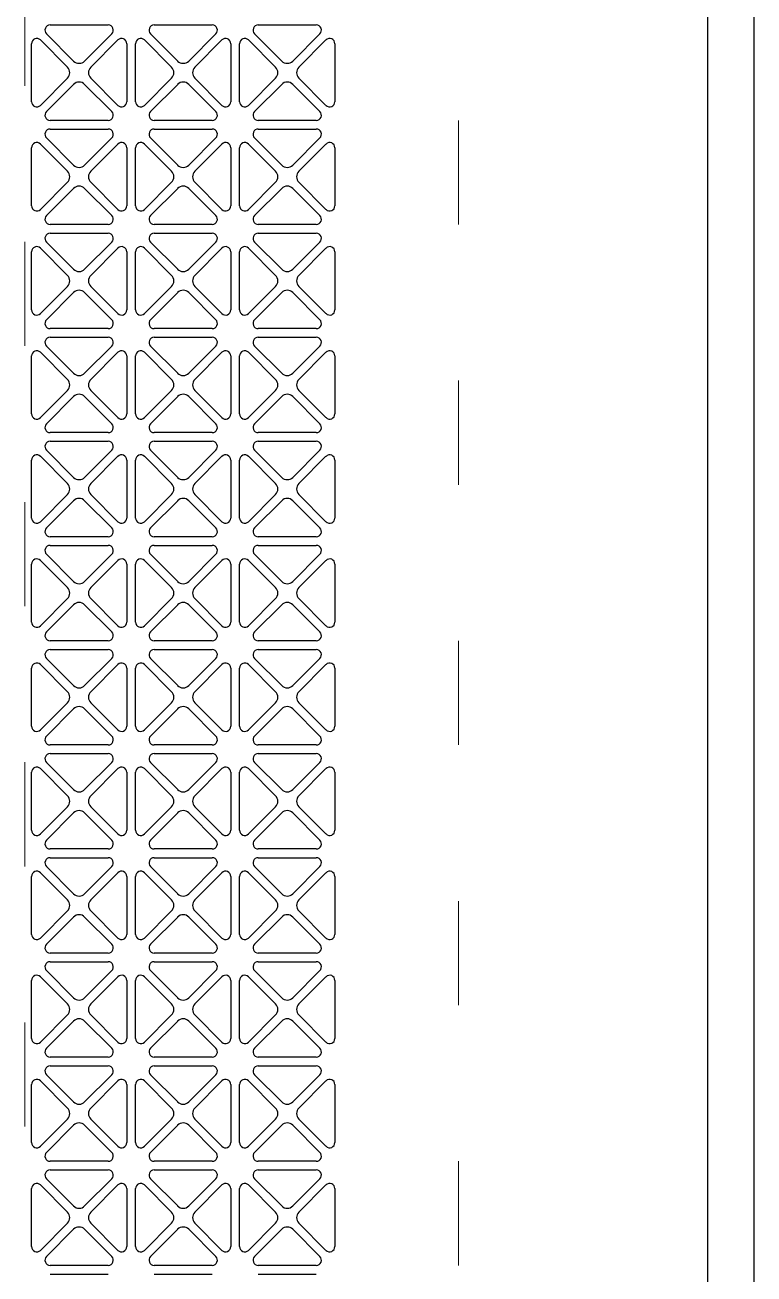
# Model space of a CAD drawing. Extents: x 59521 to 184406, y -1257 to 56672.
# Drawn here: x 69657.2 to 69825.4, y 19740.2 to 20028.2 of the extents above; entities that cross this region are included whole.
import ezdxf

# ---------------------------------------------------------------- set-up
doc = ezdxf.new("R2010")
doc.units = 0
doc.header["$MEASUREMENT"] = 0
doc.linetypes.add('ACAD_ISO03W100', pattern=[30, 12, -18])
doc.layers.get('0').update_dxf_attribs({"linetype": 'CONTINUOUS'})
for name, color, linetype in [('4215-12655_1_0', 7, 'CONTINUOUS'), ('4215-12661_1_0', 7, 'CONTINUOUS'), ('WANGKONG_0', 7, 'CONTINUOUS')]:
    doc.layers.add(name, color=color, linetype=linetype)
doc.layers.add('THICK', color=7, linetype='CONTINUOUS', lineweight=0)

# ---------------------------------------------------------------- blocks, each defined once
blk = doc.blocks.new('ju77')
at = {"layer": '4215-12655_1_0', "color": 87, "linetype": 'Continuous'}
blk.add_line((327.66, -554.5), (327.66, 457.6), dxfattribs=at)
at = {"layer": '4215-12661_1_0', "color": 87, "linetype": 'Continuous'}
blk.add_line((316.96, 459), (316.96, -1554), dxfattribs=at)
at = {"layer": 'WANGKONG_0', "color": 87, "linetype": 'Continuous'}
for p, q in [((170.69, 290.69), (164.42, 296.95)), ((165.27, 299), (178.65, 299)), ((179.5, 296.95), (173.23, 290.69)), ((194.69, 290.69), (188.42, 296.95)), ((189.27, 299), (202.65, 299)), ((203.5, 296.95), (197.23, 290.69)), ((218.69, 290.69), (212.42, 296.95)), ((213.27, 299), (226.65, 299)), ((227.5, 296.95), (221.23, 290.69)), ((160.96, 281.31), (160.96, 294.69)), ((163.01, 295.54), (169.27, 289.27)), ((174.65, 289.27), (180.91, 295.54)), ((182.96, 294.69), (182.96, 281.31)), ((184.96, 281.31), (184.96, 294.69)), ((187.01, 295.54), (193.27, 289.27)), ((198.65, 289.27), (204.91, 295.54)), ((206.96, 294.69), (206.96, 281.31)), ((208.96, 281.31), (208.96, 294.69)), ((211.01, 295.54), (217.27, 289.27)), ((222.65, 289.27), (228.91, 295.54)), ((230.96, 294.69), (230.96, 281.31)), ((169.27, 286.73), (163.01, 280.46)), ((164.42, 279.05), (170.69, 285.31)), ((173.23, 285.31), (179.5, 279.05)), ((180.91, 280.46), (174.65, 286.73)), ((193.27, 286.73), (187.01, 280.46)), ((188.42, 279.05), (194.69, 285.31)), ((197.23, 285.31), (203.5, 279.05)), ((204.91, 280.46), (198.65, 286.73)), ((217.27, 286.73), (211.01, 280.46)), ((212.42, 279.05), (218.69, 285.31)), ((221.23, 285.31), (227.5, 279.05)), ((228.91, 280.46), (222.65, 286.73)), ((178.65, 277), (165.27, 277)), ((202.65, 277), (189.27, 277)), ((226.65, 277), (213.27, 277)), ((165.27, 275), (178.65, 275)), ((189.27, 275), (202.65, 275)), ((213.27, 275), (226.65, 275)), ((163.01, 271.54), (169.27, 265.27)), ((170.69, 266.69), (164.42, 272.95)), ((179.5, 272.95), (173.23, 266.69)), ((174.65, 265.27), (180.91, 271.54)), ((187.01, 271.54), (193.27, 265.27)), ((194.69, 266.69), (188.42, 272.95)), ((203.5, 272.95), (197.23, 266.69)), ((198.65, 265.27), (204.91, 271.54)), ((211.01, 271.54), (217.27, 265.27)), ((218.69, 266.69), (212.42, 272.95)), ((227.5, 272.95), (221.23, 266.69)), ((222.65, 265.27), (228.91, 271.54)), ((160.96, 257.31), (160.96, 270.69)), ((182.96, 270.69), (182.96, 257.31)), ((184.96, 257.31), (184.96, 270.69)), ((206.96, 270.69), (206.96, 257.31)), ((208.96, 257.31), (208.96, 270.69)), ((230.96, 270.69), (230.96, 257.31)), ((169.27, 262.73), (163.01, 256.46)), ((180.91, 256.46), (174.65, 262.73)), ((193.27, 262.73), (187.01, 256.46)), ((204.91, 256.46), (198.65, 262.73)), ((217.27, 262.73), (211.01, 256.46)), ((228.91, 256.46), (222.65, 262.73)), ((164.42, 255.05), (170.69, 261.31)), ((173.23, 261.31), (179.5, 255.05)), ((188.42, 255.05), (194.69, 261.31)), ((197.23, 261.31), (203.5, 255.05)), ((212.42, 255.05), (218.69, 261.31)), ((221.23, 261.31), (227.5, 255.05)), ((178.65, 253), (165.27, 253)), ((165.27, 251), (178.65, 251)), ((202.65, 253), (189.27, 253)), ((189.27, 251), (202.65, 251)), ((226.65, 253), (213.27, 253)), ((213.27, 251), (226.65, 251)), ((170.69, 242.69), (164.42, 248.95)), ((179.5, 248.95), (173.23, 242.69)), ((194.69, 242.69), (188.42, 248.95)), ((203.5, 248.95), (197.23, 242.69)), ((218.69, 242.69), (212.42, 248.95)), ((227.5, 248.95), (221.23, 242.69)), ((160.96, 233.31), (160.96, 246.69)), ((163.01, 247.54), (169.27, 241.27)), ((174.65, 241.27), (180.91, 247.54)), ((182.96, 246.69), (182.96, 233.31)), ((184.96, 233.31), (184.96, 246.69)), ((187.01, 247.54), (193.27, 241.27)), ((198.65, 241.27), (204.91, 247.54)), ((206.96, 246.69), (206.96, 233.31)), ((208.96, 233.31), (208.96, 246.69)), ((211.01, 247.54), (217.27, 241.27)), ((222.65, 241.27), (228.91, 247.54)), ((230.96, 246.69), (230.96, 233.31)), ((169.27, 238.73), (163.01, 232.46)), ((164.42, 231.05), (170.69, 237.31)), ((173.23, 237.31), (179.5, 231.05)), ((180.91, 232.46), (174.65, 238.73)), ((193.27, 238.73), (187.01, 232.46)), ((188.42, 231.05), (194.69, 237.31)), ((197.23, 237.31), (203.5, 231.05)), ((204.91, 232.46), (198.65, 238.73)), ((217.27, 238.73), (211.01, 232.46)), ((212.42, 231.05), (218.69, 237.31)), ((221.23, 237.31), (227.5, 231.05)), ((228.91, 232.46), (222.65, 238.73)), ((178.65, 229), (165.27, 229)), ((202.65, 229), (189.27, 229)), ((226.65, 229), (213.27, 229)), ((170.69, 218.69), (164.42, 224.95)), ((165.27, 227), (178.65, 227)), ((179.5, 224.95), (173.23, 218.69)), ((194.69, 218.69), (188.42, 224.95)), ((189.27, 227), (202.65, 227)), ((203.5, 224.95), (197.23, 218.69)), ((218.69, 218.69), (212.42, 224.95)), ((213.27, 227), (226.65, 227)), ((227.5, 224.95), (221.23, 218.69)), ((160.96, 209.31), (160.96, 222.69)), ((163.01, 223.54), (169.27, 217.27)), ((174.65, 217.27), (180.91, 223.54)), ((182.96, 222.69), (182.96, 209.31)), ((184.96, 209.31), (184.96, 222.69)), ((187.01, 223.54), (193.27, 217.27)), ((198.65, 217.27), (204.91, 223.54)), ((206.96, 222.69), (206.96, 209.31)), ((208.96, 209.31), (208.96, 222.69)), ((211.01, 223.54), (217.27, 217.27)), ((222.65, 217.27), (228.91, 223.54)), ((230.96, 222.69), (230.96, 209.31)), ((169.27, 214.73), (163.01, 208.46)), ((164.42, 207.05), (170.69, 213.31)), ((173.23, 213.31), (179.5, 207.05)), ((180.91, 208.46), (174.65, 214.73)), ((193.27, 214.73), (187.01, 208.46)), ((188.42, 207.05), (194.69, 213.31)), ((197.23, 213.31), (203.5, 207.05)), ((204.91, 208.46), (198.65, 214.73)), ((217.27, 214.73), (211.01, 208.46)), ((212.42, 207.05), (218.69, 213.31)), ((221.23, 213.31), (227.5, 207.05)), ((228.91, 208.46), (222.65, 214.73)), ((178.65, 205), (165.27, 205)), ((202.65, 205), (189.27, 205)), ((226.65, 205), (213.27, 205)), ((165.27, 203), (178.65, 203)), ((189.27, 203), (202.65, 203)), ((213.27, 203), (226.65, 203)), ((163.01, 199.54), (169.27, 193.27)), ((170.69, 194.69), (164.42, 200.95)), ((179.5, 200.95), (173.23, 194.69)), ((174.65, 193.27), (180.91, 199.54)), ((187.01, 199.54), (193.27, 193.27)), ((194.69, 194.69), (188.42, 200.95)), ((203.5, 200.95), (197.23, 194.69)), ((198.65, 193.27), (204.91, 199.54)), ((211.01, 199.54), (217.27, 193.27)), ((218.69, 194.69), (212.42, 200.95)), ((227.5, 200.95), (221.23, 194.69)), ((222.65, 193.27), (228.91, 199.54)), ((160.96, 185.31), (160.96, 198.69)), ((182.96, 198.69), (182.96, 185.31)), ((184.96, 185.31), (184.96, 198.69)), ((206.96, 198.69), (206.96, 185.31)), ((208.96, 185.31), (208.96, 198.69)), ((230.96, 198.69), (230.96, 185.31)), ((169.27, 190.73), (163.01, 184.46)), ((180.91, 184.46), (174.65, 190.73)), ((193.27, 190.73), (187.01, 184.46)), ((204.91, 184.46), (198.65, 190.73)), ((217.27, 190.73), (211.01, 184.46)), ((228.91, 184.46), (222.65, 190.73)), ((164.42, 183.05), (170.69, 189.31)), ((173.23, 189.31), (179.5, 183.05)), ((188.42, 183.05), (194.69, 189.31)), ((197.23, 189.31), (203.5, 183.05)), ((212.42, 183.05), (218.69, 189.31)), ((221.23, 189.31), (227.5, 183.05)), ((178.65, 181), (165.27, 181)), ((165.27, 179), (178.65, 179)), ((202.65, 181), (189.27, 181)), ((189.27, 179), (202.65, 179)), ((226.65, 181), (213.27, 181)), ((213.27, 179), (226.65, 179)), ((170.69, 170.69), (164.42, 176.95)), ((179.5, 176.95), (173.23, 170.69)), ((194.69, 170.69), (188.42, 176.95)), ((203.5, 176.95), (197.23, 170.69)), ((218.69, 170.69), (212.42, 176.95)), ((227.5, 176.95), (221.23, 170.69)), ((160.96, 161.31), (160.96, 174.69)), ((163.01, 175.54), (169.27, 169.27)), ((174.65, 169.27), (180.91, 175.54)), ((182.96, 174.69), (182.96, 161.31)), ((184.96, 161.31), (184.96, 174.69)), ((187.01, 175.54), (193.27, 169.27)), ((198.65, 169.27), (204.91, 175.54)), ((206.96, 174.69), (206.96, 161.31)), ((208.96, 161.31), (208.96, 174.69)), ((211.01, 175.54), (217.27, 169.27)), ((222.65, 169.27), (228.91, 175.54)), ((230.96, 174.69), (230.96, 161.31)), ((169.27, 166.73), (163.01, 160.46)), ((164.42, 159.05), (170.69, 165.31)), ((173.23, 165.31), (179.5, 159.05)), ((180.91, 160.46), (174.65, 166.73)), ((193.27, 166.73), (187.01, 160.46)), ((188.42, 159.05), (194.69, 165.31)), ((197.23, 165.31), (203.5, 159.05)), ((204.91, 160.46), (198.65, 166.73)), ((217.27, 166.73), (211.01, 160.46)), ((212.42, 159.05), (218.69, 165.31)), ((221.23, 165.31), (227.5, 159.05)), ((228.91, 160.46), (222.65, 166.73)), ((178.65, 157), (165.27, 157)), ((202.65, 157), (189.27, 157)), ((226.65, 157), (213.27, 157)), ((170.69, 146.69), (164.42, 152.95)), ((165.27, 155), (178.65, 155)), ((179.5, 152.95), (173.23, 146.69)), ((194.69, 146.69), (188.42, 152.95)), ((189.27, 155), (202.65, 155)), ((203.5, 152.95), (197.23, 146.69)), ((218.69, 146.69), (212.42, 152.95)), ((213.27, 155), (226.65, 155)), ((227.5, 152.95), (221.23, 146.69)), ((160.96, 137.31), (160.96, 150.69)), ((163.01, 151.54), (169.27, 145.27)), ((174.65, 145.27), (180.91, 151.54)), ((182.96, 150.69), (182.96, 137.31)), ((184.96, 137.31), (184.96, 150.69)), ((187.01, 151.54), (193.27, 145.27)), ((198.65, 145.27), (204.91, 151.54)), ((206.96, 150.69), (206.96, 137.31)), ((208.96, 137.31), (208.96, 150.69)), ((211.01, 151.54), (217.27, 145.27)), ((222.65, 145.27), (228.91, 151.54)), ((230.96, 150.69), (230.96, 137.31)), ((169.27, 142.73), (163.01, 136.46)), ((164.42, 135.05), (170.69, 141.31)), ((173.23, 141.31), (179.5, 135.05)), ((180.91, 136.46), (174.65, 142.73)), ((193.27, 142.73), (187.01, 136.46)), ((188.42, 135.05), (194.69, 141.31)), ((197.23, 141.31), (203.5, 135.05)), ((204.91, 136.46), (198.65, 142.73)), ((217.27, 142.73), (211.01, 136.46)), ((212.42, 135.05), (218.69, 141.31)), ((221.23, 141.31), (227.5, 135.05)), ((228.91, 136.46), (222.65, 142.73)), ((178.65, 133), (165.27, 133)), ((202.65, 133), (189.27, 133)), ((226.65, 133), (213.27, 133)), ((165.27, 131), (178.65, 131)), ((189.27, 131), (202.65, 131)), ((213.27, 131), (226.65, 131)), ((163.01, 127.54), (169.27, 121.27)), ((170.69, 122.69), (164.42, 128.95)), ((179.5, 128.95), (173.23, 122.69)), ((174.65, 121.27), (180.91, 127.54)), ((187.01, 127.54), (193.27, 121.27)), ((194.69, 122.69), (188.42, 128.95)), ((203.5, 128.95), (197.23, 122.69)), ((198.65, 121.27), (204.91, 127.54)), ((211.01, 127.54), (217.27, 121.27)), ((218.69, 122.69), (212.42, 128.95)), ((227.5, 128.95), (221.23, 122.69)), ((222.65, 121.27), (228.91, 127.54)), ((160.96, 113.31), (160.96, 126.69)), ((182.96, 126.69), (182.96, 113.31)), ((184.96, 113.31), (184.96, 126.69)), ((206.96, 126.69), (206.96, 113.31)), ((208.96, 113.31), (208.96, 126.69)), ((230.96, 126.69), (230.96, 113.31)), ((169.27, 118.73), (163.01, 112.46)), ((180.91, 112.46), (174.65, 118.73)), ((193.27, 118.73), (187.01, 112.46)), ((204.91, 112.46), (198.65, 118.73)), ((217.27, 118.73), (211.01, 112.46)), ((228.91, 112.46), (222.65, 118.73)), ((164.42, 111.05), (170.69, 117.31)), ((173.23, 117.31), (179.5, 111.05)), ((188.42, 111.05), (194.69, 117.31)), ((197.23, 117.31), (203.5, 111.05)), ((212.42, 111.05), (218.69, 117.31)), ((221.23, 117.31), (227.5, 111.05)), ((178.65, 109), (165.27, 109)), ((165.27, 107), (178.65, 107)), ((202.65, 109), (189.27, 109)), ((189.27, 107), (202.65, 107)), ((226.65, 109), (213.27, 109)), ((213.27, 107), (226.65, 107)), ((170.69, 98.69), (164.42, 104.95)), ((179.5, 104.95), (173.23, 98.69)), ((194.69, 98.69), (188.42, 104.95)), ((203.5, 104.95), (197.23, 98.69)), ((218.69, 98.69), (212.42, 104.95)), ((227.5, 104.95), (221.23, 98.69)), ((160.96, 89.31), (160.96, 102.69)), ((163.01, 103.54), (169.27, 97.27)), ((174.65, 97.27), (180.91, 103.54)), ((182.96, 102.69), (182.96, 89.31)), ((184.96, 89.31), (184.96, 102.69)), ((187.01, 103.54), (193.27, 97.27)), ((198.65, 97.27), (204.91, 103.54)), ((206.96, 102.69), (206.96, 89.31)), ((208.96, 89.31), (208.96, 102.69)), ((211.01, 103.54), (217.27, 97.27)), ((222.65, 97.27), (228.91, 103.54)), ((230.96, 102.69), (230.96, 89.31)), ((169.27, 94.73), (163.01, 88.46)), ((164.42, 87.05), (170.69, 93.31)), ((173.23, 93.31), (179.5, 87.05)), ((180.91, 88.46), (174.65, 94.73)), ((193.27, 94.73), (187.01, 88.46)), ((188.42, 87.05), (194.69, 93.31)), ((197.23, 93.31), (203.5, 87.05)), ((204.91, 88.46), (198.65, 94.73)), ((217.27, 94.73), (211.01, 88.46)), ((212.42, 87.05), (218.69, 93.31)), ((221.23, 93.31), (227.5, 87.05)), ((228.91, 88.46), (222.65, 94.73)), ((178.65, 85), (165.27, 85)), ((202.65, 85), (189.27, 85)), ((226.65, 85), (213.27, 85)), ((170.69, 74.69), (164.42, 80.95)), ((165.27, 83), (178.65, 83)), ((179.5, 80.95), (173.23, 74.69)), ((194.69, 74.69), (188.42, 80.95)), ((189.27, 83), (202.65, 83)), ((203.5, 80.95), (197.23, 74.69)), ((218.69, 74.69), (212.42, 80.95)), ((213.27, 83), (226.65, 83)), ((227.5, 80.95), (221.23, 74.69)), ((160.96, 65.31), (160.96, 78.69)), ((163.01, 79.54), (169.27, 73.27)), ((174.65, 73.27), (180.91, 79.54)), ((182.96, 78.69), (182.96, 65.31)), ((184.96, 65.31), (184.96, 78.69)), ((187.01, 79.54), (193.27, 73.27)), ((198.65, 73.27), (204.91, 79.54)), ((206.96, 78.69), (206.96, 65.31)), ((208.96, 65.31), (208.96, 78.69)), ((211.01, 79.54), (217.27, 73.27)), ((222.65, 73.27), (228.91, 79.54)), ((230.96, 78.69), (230.96, 65.31)), ((169.27, 70.73), (163.01, 64.46)), ((164.42, 63.05), (170.69, 69.31)), ((173.23, 69.31), (179.5, 63.05)), ((180.91, 64.46), (174.65, 70.73)), ((193.27, 70.73), (187.01, 64.46)), ((188.42, 63.05), (194.69, 69.31)), ((197.23, 69.31), (203.5, 63.05)), ((204.91, 64.46), (198.65, 70.73)), ((217.27, 70.73), (211.01, 64.46)), ((212.42, 63.05), (218.69, 69.31)), ((221.23, 69.31), (227.5, 63.05)), ((228.91, 64.46), (222.65, 70.73)), ((178.65, 61), (165.27, 61)), ((202.65, 61), (189.27, 61)), ((226.65, 61), (213.27, 61)), ((165.27, 59), (178.65, 59)), ((189.27, 59), (202.65, 59)), ((213.27, 59), (226.65, 59)), ((163.01, 55.54), (169.27, 49.27)), ((170.69, 50.69), (164.42, 56.95)), ((179.5, 56.95), (173.23, 50.69)), ((174.65, 49.27), (180.91, 55.54)), ((187.01, 55.54), (193.27, 49.27)), ((194.69, 50.69), (188.42, 56.95)), ((203.5, 56.95), (197.23, 50.69)), ((198.65, 49.27), (204.91, 55.54)), ((211.01, 55.54), (217.27, 49.27)), ((218.69, 50.69), (212.42, 56.95)), ((227.5, 56.95), (221.23, 50.69)), ((222.65, 49.27), (228.91, 55.54)), ((160.96, 41.31), (160.96, 54.69)), ((182.96, 54.69), (182.96, 41.31)), ((184.96, 41.31), (184.96, 54.69)), ((206.96, 54.69), (206.96, 41.31)), ((208.96, 41.31), (208.96, 54.69)), ((230.96, 54.69), (230.96, 41.31)), ((169.27, 46.73), (163.01, 40.46)), ((180.91, 40.46), (174.65, 46.73)), ((193.27, 46.73), (187.01, 40.46)), ((204.91, 40.46), (198.65, 46.73)), ((217.27, 46.73), (211.01, 40.46)), ((228.91, 40.46), (222.65, 46.73)), ((164.42, 39.05), (170.69, 45.31)), ((173.23, 45.31), (179.5, 39.05)), ((188.42, 39.05), (194.69, 45.31)), ((197.23, 45.31), (203.5, 39.05)), ((212.42, 39.05), (218.69, 45.31)), ((221.23, 45.31), (227.5, 39.05)), ((178.65, 37), (165.27, 37)), ((165.27, 35), (178.65, 35)), ((202.65, 37), (189.27, 37)), ((189.27, 35), (202.65, 35)), ((226.65, 37), (213.27, 37)), ((213.27, 35), (226.65, 35)), ((170.69, 26.69), (164.42, 32.95)), ((179.5, 32.95), (173.23, 26.69)), ((194.69, 26.69), (188.42, 32.95)), ((203.5, 32.95), (197.23, 26.69)), ((218.69, 26.69), (212.42, 32.95)), ((227.5, 32.95), (221.23, 26.69)), ((160.96, 17.31), (160.96, 30.69)), ((163.01, 31.54), (169.27, 25.27)), ((174.65, 25.27), (180.91, 31.54)), ((182.96, 30.69), (182.96, 17.31)), ((184.96, 17.31), (184.96, 30.69)), ((187.01, 31.54), (193.27, 25.27)), ((198.65, 25.27), (204.91, 31.54)), ((206.96, 30.69), (206.96, 17.31)), ((208.96, 17.31), (208.96, 30.69)), ((211.01, 31.54), (217.27, 25.27)), ((222.65, 25.27), (228.91, 31.54)), ((230.96, 30.69), (230.96, 17.31)), ((169.27, 22.73), (163.01, 16.46)), ((164.42, 15.05), (170.69, 21.31)), ((173.23, 21.31), (179.5, 15.05)), ((180.91, 16.46), (174.65, 22.73)), ((193.27, 22.73), (187.01, 16.46)), ((188.42, 15.05), (194.69, 21.31)), ((197.23, 21.31), (203.5, 15.05)), ((204.91, 16.46), (198.65, 22.73)), ((217.27, 22.73), (211.01, 16.46)), ((212.42, 15.05), (218.69, 21.31)), ((221.23, 21.31), (227.5, 15.05)), ((228.91, 16.46), (222.65, 22.73)), ((178.65, 13), (165.27, 13)), ((202.65, 13), (189.27, 13)), ((226.65, 13), (213.27, 13)), ((165.27, 11), (178.65, 11)), ((189.27, 11), (202.65, 11)), ((213.27, 11), (226.65, 11))]:
    blk.add_line(p, q, dxfattribs=at)
for centre, radius, start, end in [((165.27, 297.8), 1.2, 90, 225), ((178.65, 297.8), 1.2, 315, 90), ((189.27, 297.8), 1.2, 90, 225), ((202.65, 297.8), 1.2, 315, 90), ((213.27, 297.8), 1.2, 90, 225), ((226.65, 297.8), 1.2, 315, 90), ((162.16, 294.69), 1.2, 45, 180), ((181.76, 294.69), 1.2, 0, 135), ((186.16, 294.69), 1.2, 45, 180), ((205.76, 294.69), 1.2, 0, 135), ((210.16, 294.69), 1.2, 45, 180), ((229.76, 294.69), 1.2, 0, 135), ((168, 288), 1.8, 315, 45), ((171.96, 291.96), 1.8, 225, 315), ((175.92, 288), 1.8, 135, 225), ((192, 288), 1.8, 315, 45), ((195.96, 291.96), 1.8, 225, 315), ((199.92, 288), 1.8, 135, 225), ((216, 288), 1.8, 315, 45), ((219.96, 291.96), 1.8, 225, 315), ((223.92, 288), 1.8, 135, 225), ((171.96, 284.04), 1.8, 45, 135), ((195.96, 284.04), 1.8, 45, 135), ((219.96, 284.04), 1.8, 45, 135), ((162.16, 281.31), 1.2, 180, 315), ((181.76, 281.31), 1.2, 225, 0), ((186.16, 281.31), 1.2, 180, 315), ((205.76, 281.31), 1.2, 225, 0), ((210.16, 281.31), 1.2, 180, 315), ((229.76, 281.31), 1.2, 225, 0), ((165.27, 278.2), 1.2, 135, 270), ((178.65, 278.2), 1.2, 270, 45), ((189.27, 278.2), 1.2, 135, 270), ((202.65, 278.2), 1.2, 270, 45), ((213.27, 278.2), 1.2, 135, 270), ((226.65, 278.2), 1.2, 270, 45), ((165.27, 273.8), 1.2, 90, 225), ((178.65, 273.8), 1.2, 315, 90), ((189.27, 273.8), 1.2, 90, 225), ((202.65, 273.8), 1.2, 315, 90), ((213.27, 273.8), 1.2, 90, 225), ((226.65, 273.8), 1.2, 315, 90), ((162.16, 270.69), 1.2, 45, 180), ((181.76, 270.69), 1.2, 0, 135), ((186.16, 270.69), 1.2, 45, 180), ((205.76, 270.69), 1.2, 0, 135), ((210.16, 270.69), 1.2, 45, 180), ((229.76, 270.69), 1.2, 0, 135), ((168, 264), 1.8, 315, 45), ((171.96, 267.96), 1.8, 225, 315), ((175.92, 264), 1.8, 135, 225), ((192, 264), 1.8, 315, 45), ((195.96, 267.96), 1.8, 225, 315), ((199.92, 264), 1.8, 135, 225), ((216, 264), 1.8, 315, 45), ((219.96, 267.96), 1.8, 225, 315), ((223.92, 264), 1.8, 135, 225), ((171.96, 260.04), 1.8, 45, 135), ((195.96, 260.04), 1.8, 45, 135), ((219.96, 260.04), 1.8, 45, 135), ((162.16, 257.31), 1.2, 180, 315), ((181.76, 257.31), 1.2, 225, 0), ((186.16, 257.31), 1.2, 180, 315), ((205.76, 257.31), 1.2, 225, 0), ((210.16, 257.31), 1.2, 180, 315), ((229.76, 257.31), 1.2, 225, 0), ((165.27, 254.2), 1.2, 135, 270), ((178.65, 254.2), 1.2, 270, 45), ((189.27, 254.2), 1.2, 135, 270), ((202.65, 254.2), 1.2, 270, 45), ((213.27, 254.2), 1.2, 135, 270), ((226.65, 254.2), 1.2, 270, 45), ((165.27, 249.8), 1.2, 90, 225), ((178.65, 249.8), 1.2, 315, 90), ((189.27, 249.8), 1.2, 90, 225), ((202.65, 249.8), 1.2, 315, 90), ((213.27, 249.8), 1.2, 90, 225), ((226.65, 249.8), 1.2, 315, 90), ((162.16, 246.69), 1.2, 45, 180), ((181.76, 246.69), 1.2, 0, 135), ((186.16, 246.69), 1.2, 45, 180), ((205.76, 246.69), 1.2, 0, 135), ((210.16, 246.69), 1.2, 45, 180), ((229.76, 246.69), 1.2, 0, 135), ((171.96, 243.96), 1.8, 225, 315), ((195.96, 243.96), 1.8, 225, 315), ((219.96, 243.96), 1.8, 225, 315), ((168, 240), 1.8, 315, 45), ((175.92, 240), 1.8, 135, 225), ((192, 240), 1.8, 315, 45), ((199.92, 240), 1.8, 135, 225), ((216, 240), 1.8, 315, 45), ((223.92, 240), 1.8, 135, 225), ((171.96, 236.04), 1.8, 45, 135), ((195.96, 236.04), 1.8, 45, 135), ((219.96, 236.04), 1.8, 45, 135), ((162.16, 233.31), 1.2, 180, 315), ((181.76, 233.31), 1.2, 225, 0), ((186.16, 233.31), 1.2, 180, 315), ((205.76, 233.31), 1.2, 225, 0), ((210.16, 233.31), 1.2, 180, 315), ((229.76, 233.31), 1.2, 225, 0), ((165.27, 230.2), 1.2, 135, 270), ((178.65, 230.2), 1.2, 270, 45), ((189.27, 230.2), 1.2, 135, 270), ((202.65, 230.2), 1.2, 270, 45), ((213.27, 230.2), 1.2, 135, 270), ((226.65, 230.2), 1.2, 270, 45), ((165.27, 225.8), 1.2, 90, 225), ((178.65, 225.8), 1.2, 315, 90), ((189.27, 225.8), 1.2, 90, 225), ((202.65, 225.8), 1.2, 315, 90), ((213.27, 225.8), 1.2, 90, 225), ((226.65, 225.8), 1.2, 315, 90), ((162.16, 222.69), 1.2, 45, 180), ((181.76, 222.69), 1.2, 0, 135), ((186.16, 222.69), 1.2, 45, 180), ((205.76, 222.69), 1.2, 0, 135), ((210.16, 222.69), 1.2, 45, 180), ((229.76, 222.69), 1.2, 0, 135), ((168, 216), 1.8, 315, 45), ((171.96, 219.96), 1.8, 225, 315), ((175.92, 216), 1.8, 135, 225), ((192, 216), 1.8, 315, 45), ((195.96, 219.96), 1.8, 225, 315), ((199.92, 216), 1.8, 135, 225), ((216, 216), 1.8, 315, 45), ((219.96, 219.96), 1.8, 225, 315), ((223.92, 216), 1.8, 135, 225), ((171.96, 212.04), 1.8, 45, 135), ((195.96, 212.04), 1.8, 45, 135), ((219.96, 212.04), 1.8, 45, 135), ((162.16, 209.31), 1.2, 180, 315), ((181.76, 209.31), 1.2, 225, 0), ((186.16, 209.31), 1.2, 180, 315), ((205.76, 209.31), 1.2, 225, 0), ((210.16, 209.31), 1.2, 180, 315), ((229.76, 209.31), 1.2, 225, 0), ((165.27, 206.2), 1.2, 135, 270), ((178.65, 206.2), 1.2, 270, 45), ((189.27, 206.2), 1.2, 135, 270), ((202.65, 206.2), 1.2, 270, 45), ((213.27, 206.2), 1.2, 135, 270), ((226.65, 206.2), 1.2, 270, 45), ((165.27, 201.8), 1.2, 90, 225), ((178.65, 201.8), 1.2, 315, 90), ((189.27, 201.8), 1.2, 90, 225), ((202.65, 201.8), 1.2, 315, 90), ((213.27, 201.8), 1.2, 90, 225), ((226.65, 201.8), 1.2, 315, 90), ((162.16, 198.69), 1.2, 45, 180), ((181.76, 198.69), 1.2, 0, 135), ((186.16, 198.69), 1.2, 45, 180), ((205.76, 198.69), 1.2, 0, 135), ((210.16, 198.69), 1.2, 45, 180), ((229.76, 198.69), 1.2, 0, 135), ((168, 192), 1.8, 315, 45), ((171.96, 195.96), 1.8, 225, 315), ((175.92, 192), 1.8, 135, 225), ((192, 192), 1.8, 315, 45), ((195.96, 195.96), 1.8, 225, 315), ((199.92, 192), 1.8, 135, 225), ((216, 192), 1.8, 315, 45), ((219.96, 195.96), 1.8, 225, 315), ((223.92, 192), 1.8, 135, 225), ((171.96, 188.04), 1.8, 45, 135), ((195.96, 188.04), 1.8, 45, 135), ((219.96, 188.04), 1.8, 45, 135), ((162.16, 185.31), 1.2, 180, 315), ((181.76, 185.31), 1.2, 225, 0), ((186.16, 185.31), 1.2, 180, 315), ((205.76, 185.31), 1.2, 225, 0), ((210.16, 185.31), 1.2, 180, 315), ((229.76, 185.31), 1.2, 225, 0), ((165.27, 182.2), 1.2, 135, 270), ((178.65, 182.2), 1.2, 270, 45), ((189.27, 182.2), 1.2, 135, 270), ((202.65, 182.2), 1.2, 270, 45), ((213.27, 182.2), 1.2, 135, 270), ((226.65, 182.2), 1.2, 270, 45), ((165.27, 177.8), 1.2, 90, 225), ((178.65, 177.8), 1.2, 315, 90), ((189.27, 177.8), 1.2, 90, 225), ((202.65, 177.8), 1.2, 315, 90), ((213.27, 177.8), 1.2, 90, 225), ((226.65, 177.8), 1.2, 315, 90), ((162.16, 174.69), 1.2, 45, 180), ((181.76, 174.69), 1.2, 0, 135), ((186.16, 174.69), 1.2, 45, 180), ((205.76, 174.69), 1.2, 0, 135), ((210.16, 174.69), 1.2, 45, 180), ((229.76, 174.69), 1.2, 0, 135), ((171.96, 171.96), 1.8, 225, 315), ((195.96, 171.96), 1.8, 225, 315), ((219.96, 171.96), 1.8, 225, 315), ((168, 168), 1.8, 315, 45), ((175.92, 168), 1.8, 135, 225), ((192, 168), 1.8, 315, 45), ((199.92, 168), 1.8, 135, 225), ((216, 168), 1.8, 315, 45), ((223.92, 168), 1.8, 135, 225), ((171.96, 164.04), 1.8, 45, 135), ((195.96, 164.04), 1.8, 45, 135), ((219.96, 164.04), 1.8, 45, 135), ((162.16, 161.31), 1.2, 180, 315), ((181.76, 161.31), 1.2, 225, 0), ((186.16, 161.31), 1.2, 180, 315), ((205.76, 161.31), 1.2, 225, 0), ((210.16, 161.31), 1.2, 180, 315), ((229.76, 161.31), 1.2, 225, 0), ((165.27, 158.2), 1.2, 135, 270), ((178.65, 158.2), 1.2, 270, 45), ((189.27, 158.2), 1.2, 135, 270), ((202.65, 158.2), 1.2, 270, 45), ((213.27, 158.2), 1.2, 135, 270), ((226.65, 158.2), 1.2, 270, 45), ((165.27, 153.8), 1.2, 90, 225), ((178.65, 153.8), 1.2, 315, 90), ((189.27, 153.8), 1.2, 90, 225), ((202.65, 153.8), 1.2, 315, 90), ((213.27, 153.8), 1.2, 90, 225), ((226.65, 153.8), 1.2, 315, 90), ((162.16, 150.69), 1.2, 45, 180), ((181.76, 150.69), 1.2, 0, 135), ((186.16, 150.69), 1.2, 45, 180), ((205.76, 150.69), 1.2, 0, 135), ((210.16, 150.69), 1.2, 45, 180), ((229.76, 150.69), 1.2, 0, 135), ((168, 144), 1.8, 315, 45), ((171.96, 147.96), 1.8, 225, 315), ((175.92, 144), 1.8, 135, 225), ((192, 144), 1.8, 315, 45), ((195.96, 147.96), 1.8, 225, 315), ((199.92, 144), 1.8, 135, 225), ((216, 144), 1.8, 315, 45), ((219.96, 147.96), 1.8, 225, 315), ((223.92, 144), 1.8, 135, 225), ((171.96, 140.04), 1.8, 45, 135), ((195.96, 140.04), 1.8, 45, 135), ((219.96, 140.04), 1.8, 45, 135), ((162.16, 137.31), 1.2, 180, 315), ((181.76, 137.31), 1.2, 225, 0), ((186.16, 137.31), 1.2, 180, 315), ((205.76, 137.31), 1.2, 225, 0), ((210.16, 137.31), 1.2, 180, 315), ((229.76, 137.31), 1.2, 225, 0), ((165.27, 134.2), 1.2, 135, 270), ((178.65, 134.2), 1.2, 270, 45), ((189.27, 134.2), 1.2, 135, 270), ((202.65, 134.2), 1.2, 270, 45), ((213.27, 134.2), 1.2, 135, 270), ((226.65, 134.2), 1.2, 270, 45), ((165.27, 129.8), 1.2, 90, 225), ((178.65, 129.8), 1.2, 315, 90), ((189.27, 129.8), 1.2, 90, 225), ((202.65, 129.8), 1.2, 315, 90), ((213.27, 129.8), 1.2, 90, 225), ((226.65, 129.8), 1.2, 315, 90), ((162.16, 126.69), 1.2, 45, 180), ((181.76, 126.69), 1.2, 0, 135), ((186.16, 126.69), 1.2, 45, 180), ((205.76, 126.69), 1.2, 0, 135), ((210.16, 126.69), 1.2, 45, 180), ((229.76, 126.69), 1.2, 0, 135), ((168, 120), 1.8, 315, 45), ((171.96, 123.96), 1.8, 225, 315), ((175.92, 120), 1.8, 135, 225), ((192, 120), 1.8, 315, 45), ((195.96, 123.96), 1.8, 225, 315), ((199.92, 120), 1.8, 135, 225), ((216, 120), 1.8, 315, 45), ((219.96, 123.96), 1.8, 225, 315), ((223.92, 120), 1.8, 135, 225), ((171.96, 116.04), 1.8, 45, 135), ((195.96, 116.04), 1.8, 45, 135), ((219.96, 116.04), 1.8, 45, 135), ((162.16, 113.31), 1.2, 180, 315), ((181.76, 113.31), 1.2, 225, 0), ((186.16, 113.31), 1.2, 180, 315), ((205.76, 113.31), 1.2, 225, 0), ((210.16, 113.31), 1.2, 180, 315), ((229.76, 113.31), 1.2, 225, 0), ((165.27, 110.2), 1.2, 135, 270), ((178.65, 110.2), 1.2, 270, 45), ((189.27, 110.2), 1.2, 135, 270), ((202.65, 110.2), 1.2, 270, 45), ((213.27, 110.2), 1.2, 135, 270), ((226.65, 110.2), 1.2, 270, 45), ((165.27, 105.8), 1.2, 90, 225), ((178.65, 105.8), 1.2, 315, 90), ((189.27, 105.8), 1.2, 90, 225), ((202.65, 105.8), 1.2, 315, 90), ((213.27, 105.8), 1.2, 90, 225), ((226.65, 105.8), 1.2, 315, 90), ((162.16, 102.69), 1.2, 45, 180), ((181.76, 102.69), 1.2, 0, 135), ((186.16, 102.69), 1.2, 45, 180), ((205.76, 102.69), 1.2, 0, 135), ((210.16, 102.69), 1.2, 45, 180), ((229.76, 102.69), 1.2, 0, 135), ((171.96, 99.96), 1.8, 225, 315), ((195.96, 99.96), 1.8, 225, 315), ((219.96, 99.96), 1.8, 225, 315), ((168, 96), 1.8, 315, 45), ((175.92, 96), 1.8, 135, 225), ((192, 96), 1.8, 315, 45), ((199.92, 96), 1.8, 135, 225), ((216, 96), 1.8, 315, 45), ((223.92, 96), 1.8, 135, 225), ((171.96, 92.04), 1.8, 45, 135), ((195.96, 92.04), 1.8, 45, 135), ((219.96, 92.04), 1.8, 45, 135), ((162.16, 89.31), 1.2, 180, 315), ((181.76, 89.31), 1.2, 225, 0), ((186.16, 89.31), 1.2, 180, 315), ((205.76, 89.31), 1.2, 225, 0), ((210.16, 89.31), 1.2, 180, 315), ((229.76, 89.31), 1.2, 225, 0), ((165.27, 86.2), 1.2, 135, 270), ((178.65, 86.2), 1.2, 270, 45), ((189.27, 86.2), 1.2, 135, 270), ((202.65, 86.2), 1.2, 270, 45), ((213.27, 86.2), 1.2, 135, 270), ((226.65, 86.2), 1.2, 270, 45), ((165.27, 81.8), 1.2, 90, 225), ((178.65, 81.8), 1.2, 315, 90), ((189.27, 81.8), 1.2, 90, 225), ((202.65, 81.8), 1.2, 315, 90), ((213.27, 81.8), 1.2, 90, 225), ((226.65, 81.8), 1.2, 315, 90), ((162.16, 78.69), 1.2, 45, 180), ((181.76, 78.69), 1.2, 0, 135), ((186.16, 78.69), 1.2, 45, 180), ((205.76, 78.69), 1.2, 0, 135), ((210.16, 78.69), 1.2, 45, 180), ((229.76, 78.69), 1.2, 0, 135), ((168, 72), 1.8, 315, 45), ((171.96, 75.96), 1.8, 225, 315), ((175.92, 72), 1.8, 135, 225), ((192, 72), 1.8, 315, 45), ((195.96, 75.96), 1.8, 225, 315), ((199.92, 72), 1.8, 135, 225), ((216, 72), 1.8, 315, 45), ((219.96, 75.96), 1.8, 225, 315), ((223.92, 72), 1.8, 135, 225), ((171.96, 68.04), 1.8, 45, 135), ((195.96, 68.04), 1.8, 45, 135), ((219.96, 68.04), 1.8, 45, 135), ((162.16, 65.31), 1.2, 180, 315), ((181.76, 65.31), 1.2, 225, 0), ((186.16, 65.31), 1.2, 180, 315), ((205.76, 65.31), 1.2, 225, 0), ((210.16, 65.31), 1.2, 180, 315), ((229.76, 65.31), 1.2, 225, 0), ((165.27, 62.2), 1.2, 135, 270), ((178.65, 62.2), 1.2, 270, 45), ((189.27, 62.2), 1.2, 135, 270), ((202.65, 62.2), 1.2, 270, 45), ((213.27, 62.2), 1.2, 135, 270), ((226.65, 62.2), 1.2, 270, 45), ((165.27, 57.8), 1.2, 90, 225), ((178.65, 57.8), 1.2, 315, 90), ((189.27, 57.8), 1.2, 90, 225), ((202.65, 57.8), 1.2, 315, 90), ((213.27, 57.8), 1.2, 90, 225), ((226.65, 57.8), 1.2, 315, 90), ((162.16, 54.69), 1.2, 45, 180), ((181.76, 54.69), 1.2, 0, 135), ((186.16, 54.69), 1.2, 45, 180), ((205.76, 54.69), 1.2, 0, 135), ((210.16, 54.69), 1.2, 45, 180), ((229.76, 54.69), 1.2, 0, 135), ((168, 48), 1.8, 315, 45), ((171.96, 51.96), 1.8, 225, 315), ((175.92, 48), 1.8, 135, 225), ((192, 48), 1.8, 315, 45), ((195.96, 51.96), 1.8, 225, 315), ((199.92, 48), 1.8, 135, 225), ((216, 48), 1.8, 315, 45), ((219.96, 51.96), 1.8, 225, 315), ((223.92, 48), 1.8, 135, 225), ((171.96, 44.04), 1.8, 45, 135), ((195.96, 44.04), 1.8, 45, 135), ((219.96, 44.04), 1.8, 45, 135), ((162.16, 41.31), 1.2, 180, 315), ((181.76, 41.31), 1.2, 225, 0), ((186.16, 41.31), 1.2, 180, 315), ((205.76, 41.31), 1.2, 225, 0), ((210.16, 41.31), 1.2, 180, 315), ((229.76, 41.31), 1.2, 225, 0), ((165.27, 38.2), 1.2, 135, 270), ((178.65, 38.2), 1.2, 270, 45), ((189.27, 38.2), 1.2, 135, 270), ((202.65, 38.2), 1.2, 270, 45), ((213.27, 38.2), 1.2, 135, 270), ((226.65, 38.2), 1.2, 270, 45), ((165.27, 33.8), 1.2, 90, 225), ((178.65, 33.8), 1.2, 315, 90), ((189.27, 33.8), 1.2, 90, 225), ((202.65, 33.8), 1.2, 315, 90), ((213.27, 33.8), 1.2, 90, 225), ((226.65, 33.8), 1.2, 315, 90), ((162.16, 30.69), 1.2, 45, 180), ((181.76, 30.69), 1.2, 0, 135), ((186.16, 30.69), 1.2, 45, 180), ((205.76, 30.69), 1.2, 0, 135), ((210.16, 30.69), 1.2, 45, 180), ((229.76, 30.69), 1.2, 0, 135), ((171.96, 27.96), 1.8, 225, 315), ((195.96, 27.96), 1.8, 225, 315), ((219.96, 27.96), 1.8, 225, 315), ((168, 24), 1.8, 315, 45), ((175.92, 24), 1.8, 135, 225), ((192, 24), 1.8, 315, 45), ((199.92, 24), 1.8, 135, 225), ((216, 24), 1.8, 315, 45), ((223.92, 24), 1.8, 135, 225), ((171.96, 20.04), 1.8, 45, 135), ((195.96, 20.04), 1.8, 45, 135), ((219.96, 20.04), 1.8, 45, 135), ((162.16, 17.31), 1.2, 180, 315), ((181.76, 17.31), 1.2, 225, 0), ((186.16, 17.31), 1.2, 180, 315), ((205.76, 17.31), 1.2, 225, 0), ((210.16, 17.31), 1.2, 180, 315), ((229.76, 17.31), 1.2, 225, 0), ((165.27, 14.2), 1.2, 135, 270), ((178.65, 14.2), 1.2, 270, 45), ((189.27, 14.2), 1.2, 135, 270), ((202.65, 14.2), 1.2, 270, 45), ((213.27, 14.2), 1.2, 135, 270), ((226.65, 14.2), 1.2, 270, 45)]:
    blk.add_arc(centre, radius, start, end, dxfattribs=at)
blk = doc.blocks.new('RY6TU6TYR6Y')
at = {"layer": 'THICK', "color": 1, "linetype": 'ACAD_ISO03W100', "ltscale": 2}
blk.add_lwpolyline([(74847.97, -88359.81), (74947.97, -88359.81), (74947.97, -90811.81), (74847.97, -90811.81)], close=True, dxfattribs=at)

msp = doc.modelspace()

# ---------------------------------------------------------------- block references
for name, p in [('RY6TU6TYR6Y', (-5190.73, 108665.98)), ('ju77', (69497.779, 19729.172))]:
    msp.add_blockref(name, p)

doc.saveas('drawing.dxf')
